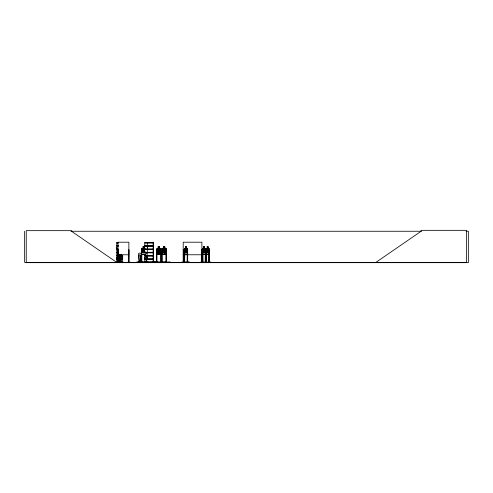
<?xml version="1.0" encoding="UTF-8"?>
<svg xmlns="http://www.w3.org/2000/svg" width="493" height="493" viewBox="0 0 493 493"><rect width="100%" height="100%" fill="white"/><g stroke="black" fill="none" stroke-linecap="round" stroke-linejoin="round"><path stroke-width="0.74" d="M119.737 258.911L116.798 258.911L116.804 257.469M118.271 249.027L116.798 249.027L116.804 247.585M122.671 257.469L122.671 256.021M146.261 258.911L144.788 258.911L144.794 257.469M147.321 258.911L147.321 257.469M147.321 249.027L147.321 247.585M150.901 262.393L155.788 262.14L144.788 262.282L144.788 259.491L146.261 259.491M155.788 262.159L144.794 262.196M140.271 261.925L140.487 257.888A1.048 1.048 0 0 0 140.271 256.243C141.226 254.178 138.268 254.178 139.223 256.243A1.048 1.048 0 0 0 139.008 257.888L139.223 261.925L140.332 261.9M140.671 261.795L140.992 255.744A1.571 1.571 0 0 0 140.992 253.519A1.571 1.571 0 0 0 138.773 253.519A1.571 1.571 0 0 0 138.773 255.744L139.1 261.795M116.73 262.165L123.176 262.165M120.988 259.528L121.198 254.53M119.066 262.393L119.09 254.271M119.164 262.362L119.146 261.943M187.679 253.045L187.309 254.579L184.739 254.579M205.15 254.53L205.569 253.045M205.532 253.038L205.174 254.579L202.746 254.579L202.463 253.045M208.853 254.579L209.248 253.045M181.615 262.362L189.33 262.165L181.597 262.368M181.621 262.165L189.33 262.165M184.647 262.368L184.585 249.84M184.789 262.362L184.246 261.943M160.638 254.579L161.168 253.045M116.779 252.398L118.271 252.539M116.779 262.282L116.798 259.491L122.677 259.491M138.588 262.029L141.306 262.165M156.404 262.368L156.454 261.943M161.673 262.338L161.692 261.943M202.444 262.399L202.426 248.897L202.752 248.349L203.498 248.349M202.463 248.897L202.796 248.349M206.136 262.399L206.105 248.897L206.431 248.349L207.177 248.349M206.142 248.897L206.468 248.349M145.213 251.8L144.437 253.038L142.995 253.038L142.224 251.8L142.224 248.916L142.995 248.398L142.945 246.802L144.492 246.802L144.492 248.349M159.572 253.038L160.348 251.8L160.348 248.916L159.572 248.398L159.627 246.802L158.08 246.802L158.13 248.398L157.359 248.916L157.359 251.8L158.13 253.038M184.789 248.349L184.364 248.891L184.801 254.53L187.315 254.53M138.989 262.381L139.39 262.387M140.24 262.325L140.487 262.393M140.406 262.387L140.943 262.393M140.647 262.393L140.53 261.715L140.406 262.153M141.109 262.387L140.887 261.376L140.992 262.196L140.339 262.393M145.657 262.393L145.965 261.376L145.706 262.196M145.922 262.381L146.101 262.196C147.191 262.559 146.378 262.442 146.544 261.715M146.033 261.943L146.427 262.375M148.288 262.399L147.358 262.381L147.771 262.393M147.863 262.375L147.493 262.381L148.023 262.288M158.992 250.025L158.426 251.516M203.492 248.398L202.974 248.916L202.974 251.8L203.492 253.038L204.459 253.038L204.977 251.8L204.977 248.916L204.459 248.398L204.533 246.802L203.461 246.802L203.492 248.398L203.535 246.851L204.496 246.851M207.171 248.398L206.653 248.916L206.653 251.8L207.171 253.038L208.138 253.038L208.656 251.8L208.656 248.916L208.138 248.398L208.138 246.851L207.171 246.851M185.534 248.398L184.986 248.916L184.986 251.8L185.534 253.038L186.551 253.038L187.1 251.8L187.1 248.916L186.551 248.398M375.876 262.399L421.133 231.254L421.133 230.336L466.384 230.336L466.384 262.399L24.65 262.399L24.65 231.254M138.601 262.288L139.223 262.375L138.958 261.715L139.081 262.153M147.832 262.399L148.036 262.029M164.613 254.092L163.115 254.554L164.662 254.129L164.662 250.499L163.128 249.969L158.974 249.969L158.426 250.518L158.481 254.092L158.98 254.61L158.426 253.063L158.992 253.784L161.883 253.784L163.115 253.014L163.115 251.566L161.883 250.795L158.992 250.795L158.481 251.566L156.885 251.516L156.885 253.063L161.883 253.014L162.283 254.53L165.839 254.53L166.357 253.038L165.876 254.579L157.008 254.579L156.534 253.045M70.918 231.254L421.367 231.254M466.039 231.254L468.35 231.254L468.35 262.664L26.24 262.664L26.24 230.662L71.497 230.662L71.497 231.254L116.749 262.399M116.792 242.661L118.271 242.655M144.788 242.661L153.2 242.661M118.265 242.772L116.792 242.778L116.804 245.563L118.271 245.563M153.2 242.766L144.788 242.766L144.794 245.563L153.194 245.563M116.804 242.95L118.277 242.95M144.794 242.95L153.187 242.95M116.755 245.76L118.246 245.76M144.751 245.76L153.237 245.76M116.755 245.939L118.246 245.939M144.751 245.939L153.237 245.939M118.271 246.143L116.798 246.143L116.798 249.027M144.788 246.143L153.194 246.143M187.334 248.349L186.551 248.349L186.588 246.802L185.46 246.802L185.497 248.398M207.14 246.802L208.212 246.802L208.175 248.398M142.995 246.851L144.437 246.851L144.437 248.398L145.213 248.916M158.13 246.851L159.572 246.851M163.368 246.851L164.81 246.851L164.81 248.398L165.58 248.916L165.58 251.8L164.81 253.038L163.368 253.038L162.591 251.8L162.591 248.916L163.368 248.398L163.312 246.802L164.859 246.802L164.859 248.349L165.858 248.349L166.406 248.891L166.418 262.338M185.497 246.851L186.551 246.851M142.945 248.349L141.892 248.349L141.399 248.897L141.399 253.045L141.879 254.579L145.509 254.579M158.08 248.349L157.027 248.349L156.534 248.897L156.552 262.399M159.621 248.349L160.626 248.349L161.168 248.891L161.186 262.338M163.312 248.349L162.259 248.349L161.766 248.897L161.79 262.399M184.752 248.349L185.497 248.349M204.496 248.349L205.199 248.349L205.569 248.891L205.563 262.399M208.169 248.349L208.878 248.349M141.916 248.398L144.437 248.398M157.045 248.398L160.601 248.398L161.119 248.916M162.283 248.398L165.839 248.398L166.357 248.916M184.764 248.398L187.315 248.398M202.771 248.398L205.187 248.398M206.45 248.398L208.866 248.398M187.278 248.398L187.679 248.897L187.697 262.399M205.569 248.891L205.162 248.349M144.788 249.027L153.194 249.027M116.755 249.23L118.246 249.23M144.751 249.23L153.237 249.23M116.755 249.409L118.246 249.409M144.751 249.409L153.237 249.409M118.271 249.612L116.798 249.612L116.798 252.391L118.265 252.391L116.804 252.317M144.788 249.612L153.194 249.612M117.987 249.84L118.277 262.399M128.95 249.84L128.667 262.399M153.175 249.84L153.514 249.84L153.526 262.399L153.508 249.84M156.503 249.84L156.928 249.84L156.977 262.399M161.119 249.84L160.693 249.84L160.644 262.399M161.741 249.84L162.166 249.84L162.215 262.399M166.351 249.84L165.925 249.84L165.876 262.399M183.217 249.84L183.642 249.84L183.673 262.399M187.667 249.84L187.248 249.84L187.211 262.399M202.444 249.84L202.851 249.84L202.882 262.399M206.123 249.84L206.53 249.84M144.794 252.317L153.187 252.317L144.788 252.398M144.788 252.545L153.2 252.545M118.265 252.65L116.792 252.644L116.804 255.442L119.737 255.442M144.788 252.644L153.2 252.662M116.804 252.829L118.277 252.829M144.794 252.829L153.187 252.829M184.4 253.045L184.776 254.579M206.105 253.045L206.462 254.579L208.89 254.579M141.916 254.53L145.472 254.53M160.601 254.53L157.045 254.53L156.583 253.038M202.771 254.53L205.187 254.53M206.45 254.53L208.866 254.53L209.174 248.916M117.987 254.77L128.87 254.77M183.217 254.77L201.89 254.77M121.204 255.442L122.677 255.442M144.788 255.442L146.261 255.442M147.315 255.442L153.194 255.442M116.755 255.645L119.737 255.645M121.229 255.645L122.714 255.645M144.751 255.645L146.242 255.645M147.278 255.645L153.237 255.645M116.755 255.824L119.737 255.824M121.229 255.824L122.714 255.824M144.751 255.824L146.242 255.824M147.278 255.824L153.237 255.824M119.737 256.021L116.798 256.021L116.798 258.911M121.204 256.021L122.677 256.021L122.671 258.911M146.261 256.021L144.788 256.021L144.788 258.911M153.194 256.021L147.315 256.021L147.315 258.911L153.194 258.911M119.349 257.993L119.583 259.528M121.204 258.911L122.677 258.911M116.755 259.108L122.714 259.108M144.751 259.108L146.242 259.108M147.278 259.108L153.237 259.108M116.755 259.287L122.714 259.287M144.751 259.287L146.242 259.287M147.278 259.287L153.237 259.287M119.552 259.478L121.019 259.478M147.315 259.491L153.194 259.491M118.277 261.943L117.932 262.399L117.987 242.205L128.87 242.205L128.895 262.399M119.448 261.943L118.936 262.393M120.699 261.943L121.075 262.399M128.667 261.943L128.975 262.399M183.679 261.943L183.174 261.943L183.18 262.399L183.217 242.205L201.89 242.205L201.927 262.399M187.204 261.943L187.71 261.943M201.538 261.943L202.044 261.943M202.413 261.943L202.882 261.943M205.217 261.943L205.686 261.943M206.561 261.943L206.092 261.943L206.092 262.399M208.89 261.943L209.365 261.943M127.773 262.165L130.121 262.165M139.408 262.066L140.08 262.066M141.842 262.073L145.509 262.073M146.865 262.066L147.543 262.066M156.977 262.073L160.946 262.399M162.043 262.14L165.876 262.073M200.441 262.368L211.078 262.338L200.392 262.399M200.417 262.159L211.078 262.165M138.958 262.264L140.474 262.276M145.774 262.387L145.558 261.943L145.608 262.399M147.66 254.85L146.754 254.85L146.68 256.243A1.048 1.048 0 0 0 146.464 257.888L146.68 261.925M208.841 248.349L209.248 248.891L209.242 262.399M187.297 248.349L187.679 248.897M161.766 253.045L162.246 254.579M206.179 253.038L206.487 254.53M146.168 261.795L145.842 255.744A1.571 1.571 0 0 1 147.734 253.273M209.365 262.399L209.334 249.84L208.927 249.84L208.89 262.399M209.161 261.943L209.143 262.399M209.05 254.271L209.014 262.399M207.177 246.802L207.208 248.398M206.53 253.531L206.561 262.399M206.407 249.84L206.444 262.399M206.339 261.943L206.357 262.399M206.247 249.84L206.21 262.399M205.636 262.399L205.655 249.84L205.248 249.84L205.217 262.399M205.464 261.943L205.439 262.399M205.371 249.84L205.334 262.399M202.728 249.84L202.765 262.399M202.66 261.943L202.617 262.399L202.568 249.84M202.001 262.399L202.001 249.84L201.575 249.84L201.538 262.399M201.822 261.943L201.834 262.399M201.686 249.84L201.754 262.399M201.594 261.943L201.649 262.399M187.611 248.922L187.55 262.399M187.432 261.943L187.482 262.399M187.365 249.84L187.328 262.399M186.551 246.802L186.514 248.398M184.684 262.399L184.702 249.84L184.283 249.84L184.302 262.399L184.4 248.891M184.468 261.943L184.456 262.399M183.532 249.84L183.569 262.399M183.458 261.943L183.476 262.399M183.328 249.84L183.378 262.399M170.147 262.399L170.147 262.011L136.666 262.011L136.666 262.399M169.235 262.011L169.235 262.399M166.301 261.943L166.307 262.399M165.975 261.943L165.975 262.399M162.117 261.943L162.068 262.399M161.883 253.014L161.883 251.566L158.992 251.566L158.992 253.014M161.069 261.943L161.069 262.399M160.743 261.943L160.743 262.399M156.879 261.943L156.879 262.399M153.348 242.205L153.348 262.399M153.298 261.943L153.292 262.399M153.175 242.205L153.175 262.399M147.444 262.153L147.444 261.235L146.963 261.235L146.963 262.153M147.315 242.778L147.321 245.563M147.315 246.143L147.315 249.027M147.321 249.612L147.315 252.391M146.6 260.655L146.544 262.153M141.848 261.943L141.848 262.399L141.793 249.84L141.368 249.84L141.337 262.399M141.423 261.943L141.423 262.399M140.875 261.376L140.875 262.029M139.987 262.153L139.987 261.235L139.507 261.235L139.507 262.153M138.897 262.029L138.699 261.376L138.625 262.196M137.584 262.011L137.584 262.399M128.765 249.84L128.827 262.399M122.671 259.491L122.677 262.276M121.056 254.271L121.056 262.399M120.921 254.579L120.612 257.981L120.033 257.981L119.725 254.579M120.89 258.708L120.865 262.399L120.84 261.943M120.736 258.708L120.717 262.399M120.612 254.579L120.612 256.748L120.033 256.748L120.033 254.579M120.286 261.943L120.31 262.399M120.23 261.943L120.156 262.399M120.082 261.943L120.119 262.399M119.996 261.943L119.996 262.399M119.417 254.554L119.417 257.981M119.423 261.943L119.423 262.399L119.405 254.271M119.238 254.271L119.275 262.399M118.178 249.84L118.141 262.399M162.635 251.171L161.094 252.287C163.436 252.866 162.967 254.776 160.755 252.613C158.986 254.659 158.056 252.835 160.41 252.311C158.185 251.726 158.654 249.877 160.767 251.972L162.635 251.171M185.078 248.91L185.769 250.684L185.048 252.521L185.99 251.017L186.933 252.521L186.218 250.678L186.902 248.91L185.534 248.916L185.534 251.8L186.551 251.8L186.607 248.897L186.009 250.327L185.134 248.885M204.934 252.459L204.034 251.017L203.134 252.521L203.812 250.678L203.221 248.885L204.016 250.327L204.897 248.91L204.238 250.684L204.934 252.459M208.613 252.459L207.713 251.017L206.814 252.521L207.491 250.678L206.894 248.885L208.138 248.916L208.138 251.8L207.171 251.8L207.152 248.922L207.695 250.327L208.576 248.91L207.917 250.684L208.613 252.459M145.071 252.459L144.541 252.465L143.722 251.017C143.143 253.353 141.232 252.891 143.395 250.678C141.349 248.903 143.173 247.979 143.697 250.327C144.283 248.102 146.131 248.571 144.036 250.684L145.071 252.459M160.207 252.459L159.707 252.508L158.857 251.017C158.191 253.371 156.417 252.866 158.53 250.678C156.478 248.903 158.302 247.979 158.832 250.327C159.418 248.102 161.26 248.571 159.165 250.684L160.207 252.459M165.438 252.459L164.939 252.508L164.095 251.017C163.423 253.371 161.655 252.866 163.762 250.678C161.716 248.903 163.54 247.979 164.064 250.327C164.65 248.102 166.498 248.571 164.403 250.684L165.438 252.459M144.184 247.11L143.253 247.11L143.253 247.628L144.184 247.628L144.184 247.11M159.313 247.11L158.389 247.11L158.389 247.628L159.313 247.628L159.313 247.11M164.551 247.11L163.621 247.11L163.621 247.628L164.551 247.628L164.551 247.11M186.372 247.11L185.713 247.11L185.713 247.628L186.372 247.628L186.372 247.11M204.287 247.11L203.664 247.11L203.664 247.628L204.287 247.628L204.287 247.11M207.966 247.11L207.343 247.11L207.343 247.628L207.966 247.628L207.966 247.11M144.437 248.916L142.995 248.916L142.995 251.8L144.437 251.8L144.437 248.916M159.572 248.916L158.13 248.916L158.13 251.8L159.572 251.8L159.572 248.916M164.81 248.916L163.368 248.916L163.368 251.8L164.81 251.8L164.81 248.916M204.459 248.916L203.492 248.916L203.492 251.8L204.459 251.8L204.459 248.916M157.705 251.824L157.193 251.824L157.193 252.755L157.705 252.755L157.705 251.824"/></g></svg>
